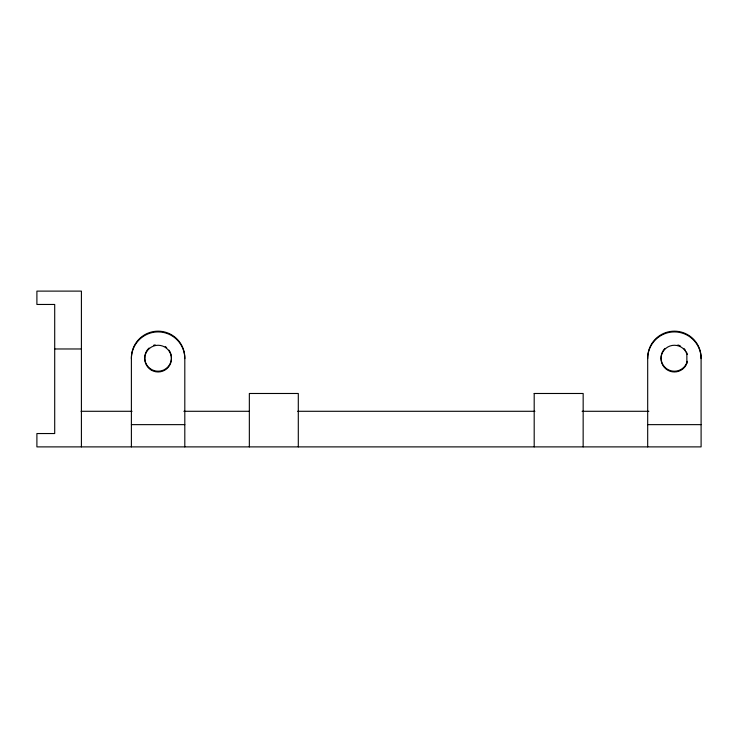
<?xml version="1.0" encoding="UTF-8"?>
<svg xmlns="http://www.w3.org/2000/svg" width="738" height="738" viewBox="0 0 738 738"><rect width="100%" height="100%" fill="white"/><g stroke="black" fill="none" stroke-linecap="round" stroke-linejoin="round"><path stroke-width="1.11" d="M54.704 348.973L81.411 348.973M534.183 393.483L583.168 393.483L583.149 446.887M81.032 411.287L132.056 411.287M183.854 411.287L249.462 411.287M297.645 411.287L534.912 411.287M582.107 411.287L648.859 411.287M131.392 424.636L184.804 424.636M647.687 424.636L701.1 424.636M647.687 446.887L647.687 357.875A26.706 26.706 0 0 1 674.394 331.168A26.706 26.706 0 0 1 701.1 357.875L701.1 446.887L36.9 446.887L36.9 433.538L54.704 433.538L54.704 304.462L36.9 304.462L36.9 291.113L81.411 291.113L81.411 446.887M534.192 393.483L534.192 446.887M298.3 446.887L298.3 393.483L249.343 393.483L249.343 446.887M184.804 446.887L184.804 357.875A26.706 26.706 0 0 0 158.098 331.168A26.706 26.706 0 0 0 131.392 357.875L131.392 446.887M131.392 358.613A26.706 26.706 0 0 1 158.098 331.906A26.706 26.706 0 0 1 184.804 358.613M687.29 361.325A13.349 13.349 0 0 1 667.715 369.434A13.349 13.349 0 0 1 664.956 348.428M677.853 344.978A13.349 13.349 0 0 1 680.307 345.901M683.84 348.428A13.349 13.349 0 0 1 685.501 350.458M686.368 351.961A13.349 13.349 0 0 1 687.29 354.415M169.011 350.181A13.349 13.349 0 0 1 161.447 370.799A13.349 13.349 0 0 1 144.823 356.454M144.943 355.587A13.349 13.349 0 0 1 149.048 348.05M153.495 345.338A13.349 13.349 0 0 1 155.174 344.849M165.238 346.592A13.349 13.349 0 0 1 166.65 347.616M647.687 358.613A26.706 26.706 0 0 1 674.394 331.906A26.706 26.706 0 0 1 701.1 358.613M686.857 363.124L685.962 365.292A13.349 13.349 0 0 1 665.814 368.843A13.349 13.349 0 0 1 665.814 348.382A13.349 13.349 0 0 1 685.962 351.943L686.857 354.111L686.857 363.124M151.419 370.181A13.349 13.349 0 0 0 171.447 358.613A13.349 13.349 0 0 0 151.419 347.054A13.349 13.349 0 0 0 151.419 370.181"/></g></svg>
